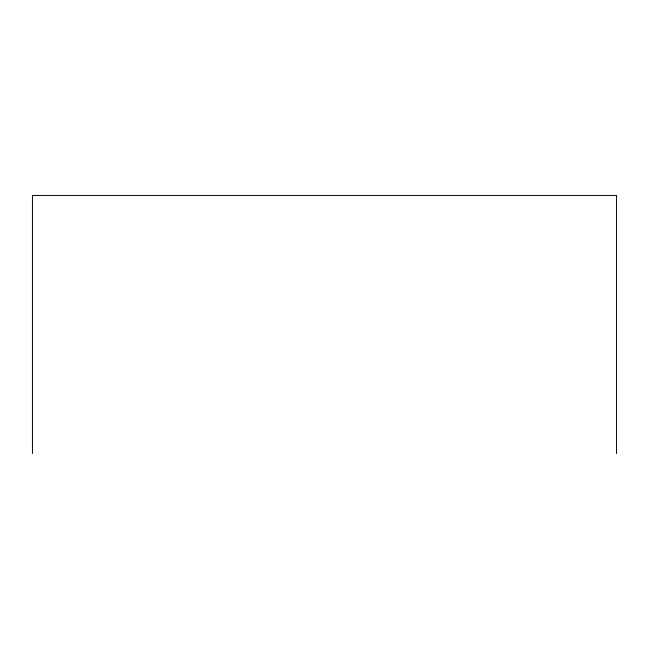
<?xml version="1.0" encoding="UTF-8"?>
<svg xmlns="http://www.w3.org/2000/svg" width="649" height="649" viewBox="0 0 649 649"><rect width="100%" height="100%" fill="white"/><g stroke="black" fill="none" stroke-linecap="round" stroke-linejoin="round"><path stroke-width="0.97" d="M616.55 453.57L616.55 195.43L32.45 195.43L32.45 453.57"/></g></svg>
